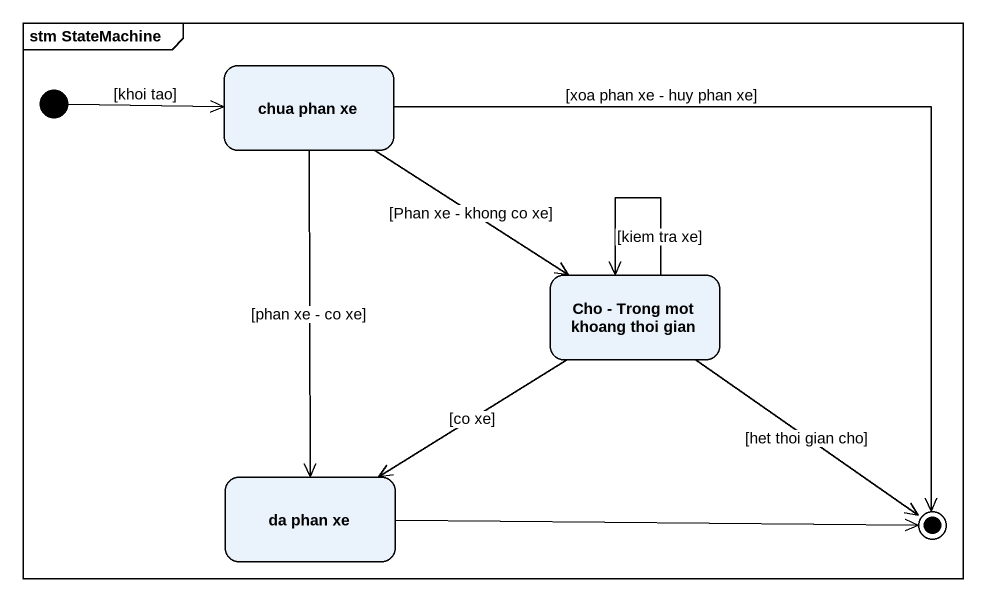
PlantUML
@startuml
mainframe stm StateMachine
hide empty description
state "chua phan xe" as chua_phan_xe
state "Cho - Trong mot khoang thoi gian" as Cho_Trong_mot_khoang_thoi
state "da phan xe" as da_phan_xe
[*] -right-> chua_phan_xe : [khoi tao]
chua_phan_xe --> Cho_Trong_mot_khoang_thoi : [Phan xe - khong co xe]
chua_phan_xe --> da_phan_xe : [phan xe - co xe]
Cho_Trong_mot_khoang_thoi --> Cho_Trong_mot_khoang_thoi : [kiem tra xe]
Cho_Trong_mot_khoang_thoi --> da_phan_xe : [co xe]
chua_phan_xe --> [*] : [xoa phan xe - huy phan xe]
Cho_Trong_mot_khoang_thoi --> [*] : [het thoi gian cho]
da_phan_xe -right-> [*]
@enduml
